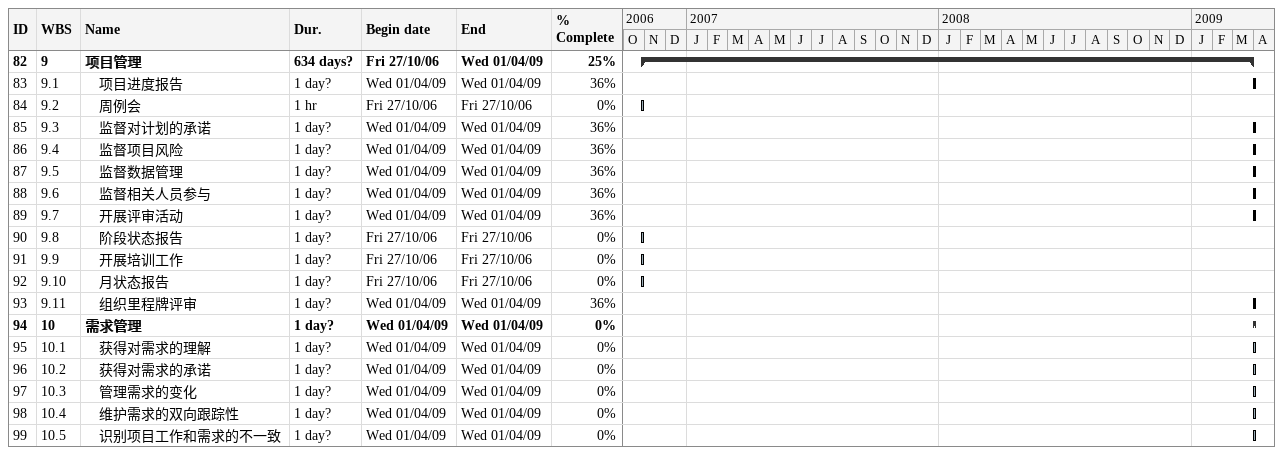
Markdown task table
| ID | WBS | Task | Duration | Start | Finish | % complete |
|---|---|---|---|---|---|---|
| 82 | 9 | **项目管理** | 634d? | 2006-10-27 | 2009-04-01 | 25 |
| 83 | 9.1 | 项目进度报告 | 1d? | 2009-04-01 | 2009-04-01 | 36 |
| 84 | 9.2 | 周例会 | 1h | 2006-10-27 | 2006-10-27 | 0 |
| 85 | 9.3 | 监督对计划的承诺 | 1d? | 2009-04-01 | 2009-04-01 | 36 |
| 86 | 9.4 | 监督项目风险 | 1d? | 2009-04-01 | 2009-04-01 | 36 |
| 87 | 9.5 | 监督数据管理 | 1d? | 2009-04-01 | 2009-04-01 | 36 |
| 88 | 9.6 | 监督相关人员参与 | 1d? | 2009-04-01 | 2009-04-01 | 36 |
| 89 | 9.7 | 开展评审活动 | 1d? | 2009-04-01 | 2009-04-01 | 36 |
| 90 | 9.8 | 阶段状态报告 | 1d? | 2006-10-27 | 2006-10-27 | 0 |
| 91 | 9.9 | 开展培训工作 | 1d? | 2006-10-27 | 2006-10-27 | 0 |
| 92 | 9.10 | 月状态报告 | 1d? | 2006-10-27 | 2006-10-27 | 0 |
| 93 | 9.11 | 组织里程牌评审 | 1d? | 2009-04-01 | 2009-04-01 | 36 |
| 94 | 10 | **需求管理** | 1d? | 2009-04-01 | 2009-04-01 | 0 |
| 95 | 10.1 | 获得对需求的理解 | 1d? | 2009-04-01 | 2009-04-01 | 0 |
| 96 | 10.2 | 获得对需求的承诺 | 1d? | 2009-04-01 | 2009-04-01 | 0 |
| 97 | 10.3 | 管理需求的变化 | 1d? | 2009-04-01 | 2009-04-01 | 0 |
| 98 | 10.4 | 维护需求的双向跟踪性 | 1d? | 2009-04-01 | 2009-04-01 | 0 |
| 99 | 10.5 | 识别项目工作和需求的不一致 | 1d? | 2009-04-01 | 2009-04-01 | 0 |
